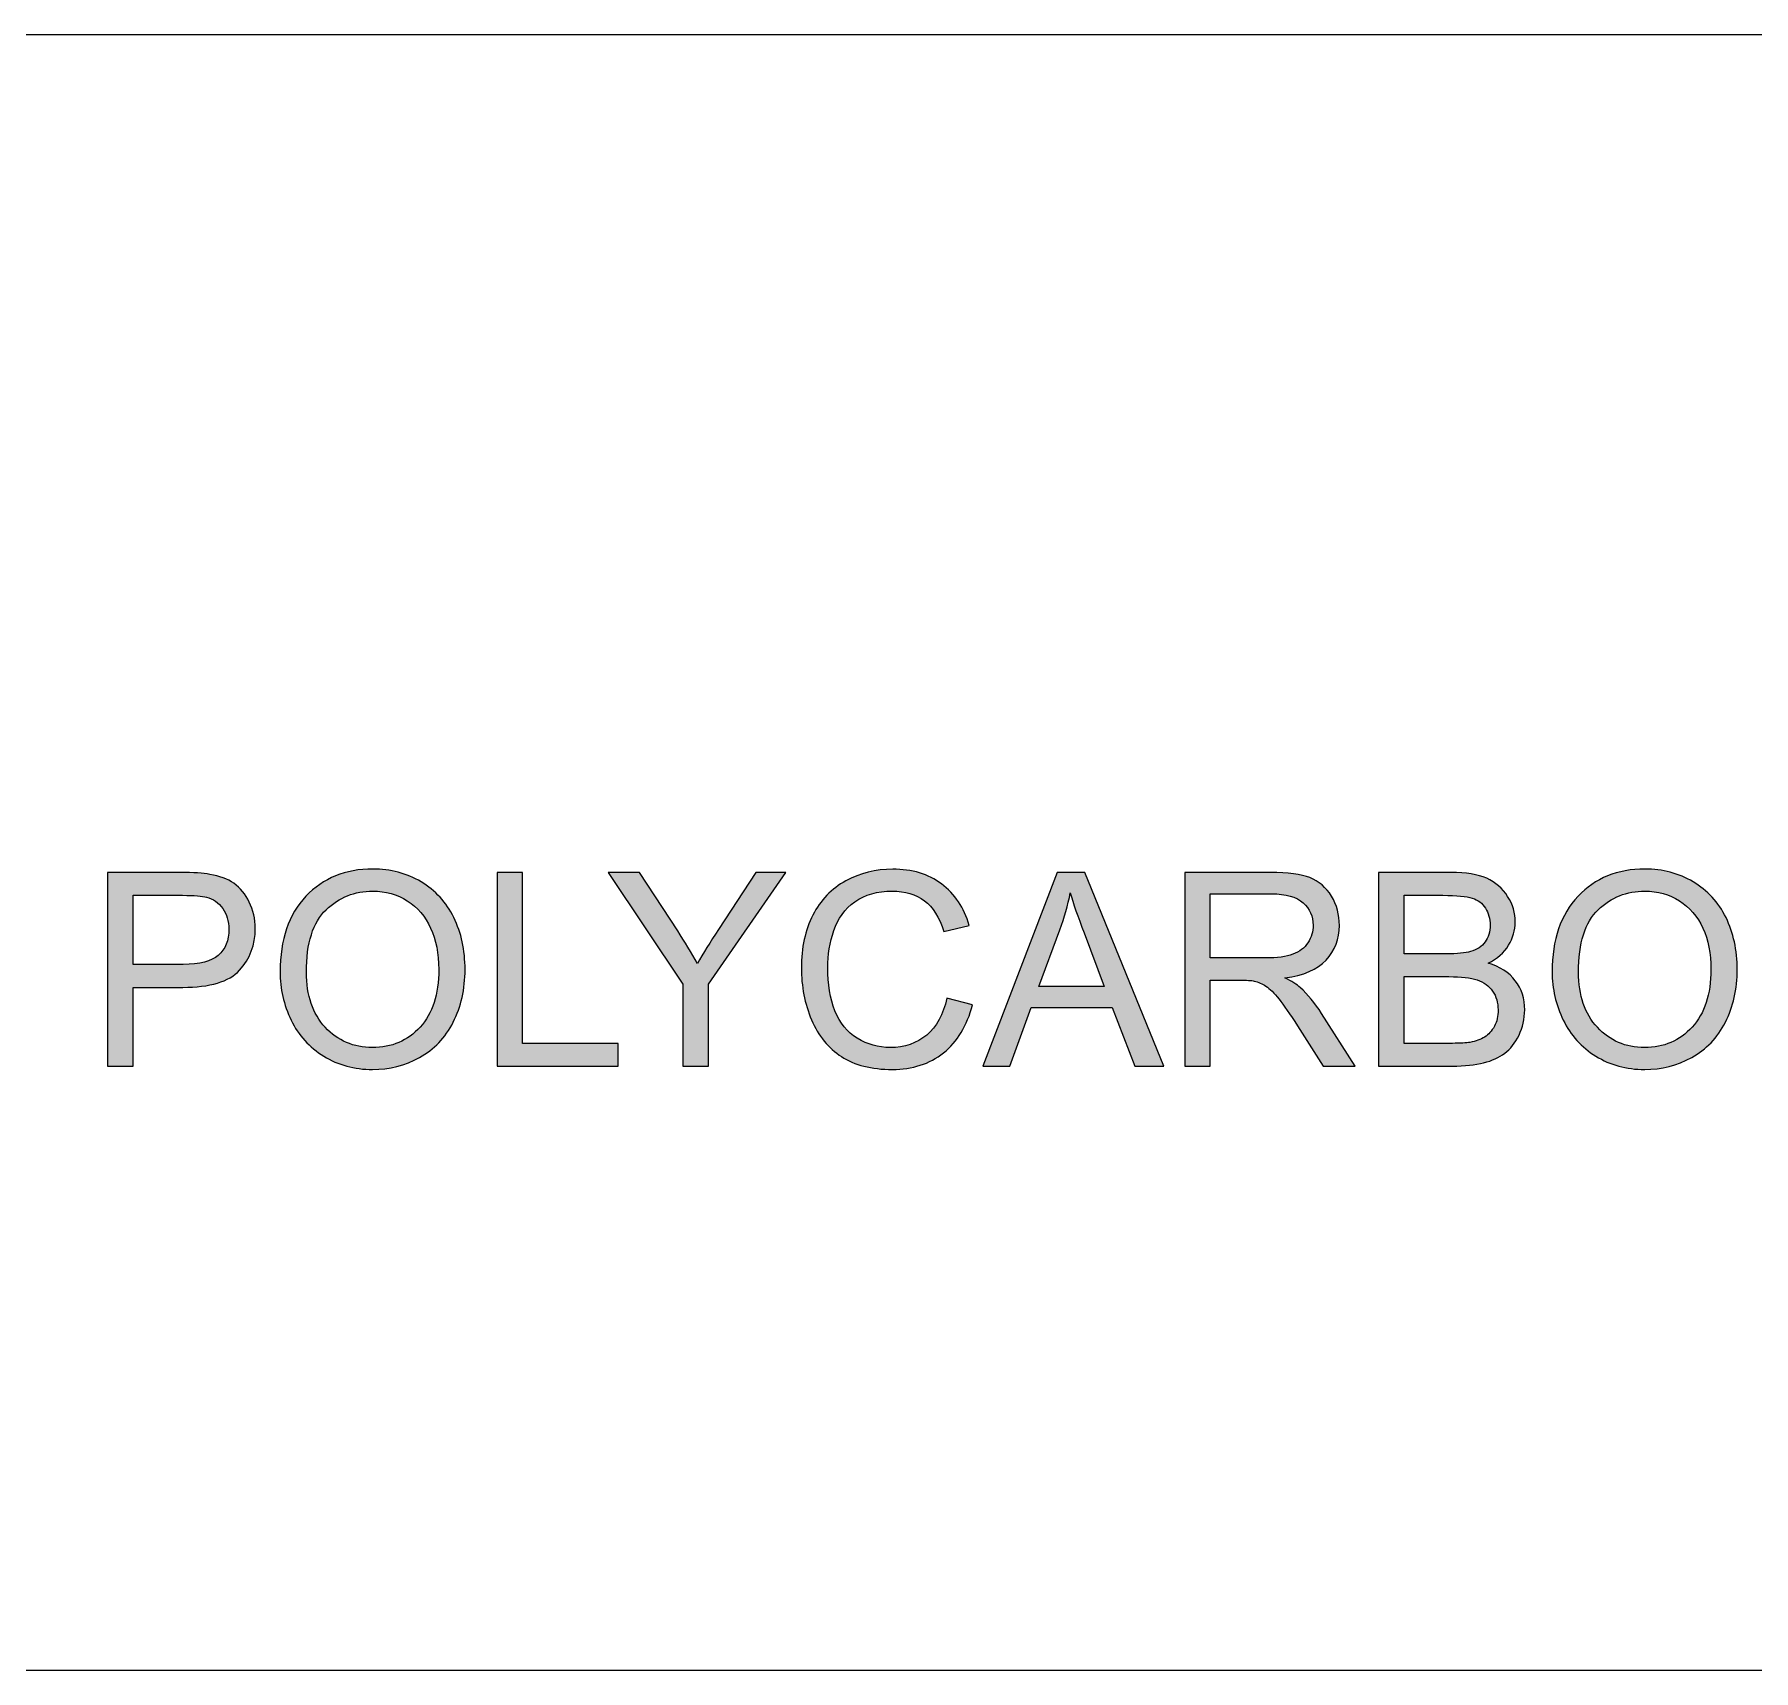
# Model space of a CAD drawing. Header units: inches. Extents: x -6.9 to 58.7, y -33.3 to 13.5.
# Drawn here: x 27.35 to 37.95, y -33.35 to -23.27 of the extents above; entities that cross this region are included whole.
import ezdxf

# ---------------------------------------------------------------- set-up
doc = ezdxf.new("R2010")
doc.units = ezdxf.units.IN
doc.header["$MEASUREMENT"] = 0
doc.layers.add('Layer 1', color=7, linetype='Continuous', lineweight=0)

# ---------------------------------------------------------------- blocks, each defined once
blk = doc.blocks.new('Block_1')
at = {"layer": 'Layer 1', "true_color": 0x000000, "transparency": 33554687}
h = blk.add_hatch(color=18, dxfattribs=at)
h.dxf.hatch_style = 2
edge = h.paths.add_edge_path()
edge.add_spline(control_points=[(27.962, -28.998), (27.962, -28.998), (28.27, -28.998), (28.27, -28.998), (28.372, -28.998), (28.445, -28.979), (28.487, -28.942), (28.53, -28.904), (28.552, -28.85), (28.552, -28.781), (28.552, -28.731), (28.539, -28.689), (28.514, -28.653), (28.489, -28.617), (28.455, -28.594), (28.414, -28.583), (28.388, -28.576), (28.339, -28.572), (28.267, -28.572), (28.267, -28.572), (27.962, -28.572), (27.962, -28.572), (27.962, -28.572), (27.962, -28.998), (27.962, -28.998)], knot_values=[0, 0, 0, 0, 1, 1, 1, 2, 2, 2, 3, 3, 3, 4, 4, 4, 5, 5, 5, 6, 6, 6, 7, 7, 7, 8, 8, 8, 8], degree=3, periodic=0)
edge = h.paths.add_edge_path()
edge.add_spline(control_points=[(27.804, -29.624), (27.804, -29.624), (27.804, -28.431), (27.804, -28.431), (27.804, -28.431), (28.254, -28.431), (28.254, -28.431), (28.333, -28.431), (28.394, -28.435), (28.435, -28.443), (28.494, -28.452), (28.543, -28.471), (28.583, -28.498), (28.622, -28.526), (28.654, -28.564), (28.678, -28.614), (28.702, -28.663), (28.715, -28.717), (28.715, -28.776), (28.715, -28.878), (28.682, -28.964), (28.618, -29.034), (28.553, -29.104), (28.436, -29.139), (28.268, -29.139), (28.268, -29.139), (27.962, -29.139), (27.962, -29.139), (27.962, -29.139), (27.962, -29.624), (27.962, -29.624), (27.962, -29.624), (27.804, -29.624), (27.804, -29.624)], knot_values=[0, 0, 0, 0, 1, 1, 1, 2, 2, 2, 3, 3, 3, 4, 4, 4, 5, 5, 5, 6, 6, 6, 7, 7, 7, 8, 8, 8, 9, 9, 9, 10, 10, 10, 11, 11, 11, 11], degree=3, periodic=0)
h = blk.add_hatch(color=18, dxfattribs=at)
h.dxf.hatch_style = 2
edge = h.paths.add_edge_path()
edge.add_spline(control_points=[(29.03, -29.046), (29.03, -29.189), (29.069, -29.303), (29.146, -29.385), (29.224, -29.468), (29.321, -29.51), (29.437, -29.51), (29.556, -29.51), (29.654, -29.468), (29.731, -29.384), (29.807, -29.301), (29.846, -29.182), (29.846, -29.029), (29.846, -28.931), (29.829, -28.847), (29.796, -28.774), (29.764, -28.702), (29.716, -28.646), (29.652, -28.606), (29.589, -28.566), (29.518, -28.546), (29.44, -28.546), (29.328, -28.546), (29.232, -28.584), (29.151, -28.661), (29.071, -28.738), (29.03, -28.866), (29.03, -29.046)], knot_values=[0, 0, 0, 0, 1, 1, 1, 2, 2, 2, 3, 3, 3, 4, 4, 4, 5, 5, 5, 6, 6, 6, 7, 7, 7, 8, 8, 8, 9, 9, 9, 9], degree=3, periodic=0)
edge = h.paths.add_edge_path()
edge.add_spline(control_points=[(28.868, -29.043), (28.868, -28.845), (28.921, -28.69), (29.027, -28.578), (29.133, -28.466), (29.271, -28.41), (29.439, -28.41), (29.549, -28.41), (29.648, -28.436), (29.737, -28.489), (29.825, -28.542), (29.893, -28.615), (29.939, -28.709), (29.985, -28.803), (30.008, -28.91), (30.008, -29.029), (30.008, -29.15), (29.984, -29.259), (29.935, -29.354), (29.886, -29.45), (29.817, -29.522), (29.728, -29.571), (29.638, -29.62), (29.542, -29.645), (29.438, -29.645), (29.326, -29.645), (29.225, -29.618), (29.137, -29.563), (29.048, -29.509), (28.981, -29.435), (28.936, -29.341), (28.89, -29.247), (28.868, -29.148), (28.868, -29.043)], knot_values=[0, 0, 0, 0, 1, 1, 1, 2, 2, 2, 3, 3, 3, 4, 4, 4, 5, 5, 5, 6, 6, 6, 7, 7, 7, 8, 8, 8, 9, 9, 9, 10, 10, 10, 11, 11, 11, 11], degree=3, periodic=0)
h = blk.add_hatch(color=18, dxfattribs=at)
h.dxf.hatch_style = 2
edge = h.paths.add_edge_path()
edge.add_spline(control_points=[(30.205, -29.624), (30.205, -29.624), (30.205, -28.431), (30.205, -28.431), (30.205, -28.431), (30.363, -28.431), (30.363, -28.431), (30.363, -28.431), (30.363, -29.484), (30.363, -29.484), (30.363, -29.484), (30.951, -29.484), (30.951, -29.484), (30.951, -29.484), (30.951, -29.624), (30.951, -29.624), (30.951, -29.624), (30.205, -29.624), (30.205, -29.624)], knot_values=[0, 0, 0, 0, 1, 1, 1, 2, 2, 2, 3, 3, 3, 4, 4, 4, 5, 5, 5, 6, 6, 6, 6], degree=3, periodic=0)
h = blk.add_hatch(color=18, dxfattribs=at)
h.dxf.hatch_style = 2
edge = h.paths.add_edge_path()
edge.add_spline(control_points=[(31.351, -29.624), (31.351, -29.624), (31.351, -29.119), (31.351, -29.119), (31.351, -29.119), (30.891, -28.431), (30.891, -28.431), (30.891, -28.431), (31.084, -28.431), (31.084, -28.431), (31.084, -28.431), (31.319, -28.791), (31.319, -28.791), (31.362, -28.858), (31.403, -28.926), (31.44, -28.993), (31.476, -28.93), (31.519, -28.86), (31.57, -28.782), (31.57, -28.782), (31.801, -28.431), (31.801, -28.431), (31.801, -28.431), (31.985, -28.431), (31.985, -28.431), (31.985, -28.431), (31.509, -29.119), (31.509, -29.119), (31.509, -29.119), (31.509, -29.624), (31.509, -29.624), (31.509, -29.624), (31.351, -29.624), (31.351, -29.624)], knot_values=[0, 0, 0, 0, 1, 1, 1, 2, 2, 2, 3, 3, 3, 4, 4, 4, 5, 5, 5, 6, 6, 6, 7, 7, 7, 8, 8, 8, 9, 9, 9, 10, 10, 10, 11, 11, 11, 11], degree=3, periodic=0)
h = blk.add_hatch(color=18, dxfattribs=at)
h.dxf.hatch_style = 2
edge = h.paths.add_edge_path()
edge.add_spline(control_points=[(32.978, -29.206), (32.978, -29.206), (33.136, -29.246), (33.136, -29.246), (33.103, -29.376), (33.043, -29.474), (32.957, -29.543), (32.871, -29.611), (32.766, -29.645), (32.642, -29.645), (32.513, -29.645), (32.409, -29.618), (32.328, -29.566), (32.248, -29.514), (32.186, -29.438), (32.144, -29.339), (32.102, -29.239), (32.081, -29.133), (32.081, -29.019), (32.081, -28.895), (32.105, -28.786), (32.152, -28.694), (32.2, -28.601), (32.267, -28.531), (32.355, -28.483), (32.443, -28.435), (32.539, -28.411), (32.644, -28.411), (32.764, -28.411), (32.864, -28.441), (32.945, -28.502), (33.027, -28.563), (33.084, -28.648), (33.116, -28.758), (33.116, -28.758), (32.96, -28.795), (32.96, -28.795), (32.932, -28.708), (32.892, -28.645), (32.84, -28.605), (32.787, -28.566), (32.721, -28.546), (32.641, -28.546), (32.549, -28.546), (32.473, -28.568), (32.411, -28.612), (32.35, -28.656), (32.306, -28.715), (32.281, -28.789), (32.256, -28.863), (32.244, -28.939), (32.244, -29.018), (32.244, -29.119), (32.259, -29.208), (32.288, -29.284), (32.318, -29.359), (32.364, -29.416), (32.426, -29.453), (32.489, -29.491), (32.556, -29.51), (32.629, -29.51), (32.717, -29.51), (32.792, -29.484), (32.854, -29.433), (32.915, -29.382), (32.956, -29.306), (32.978, -29.206)], knot_values=[0, 0, 0, 0, 1, 1, 1, 2, 2, 2, 3, 3, 3, 4, 4, 4, 5, 5, 5, 6, 6, 6, 7, 7, 7, 8, 8, 8, 9, 9, 9, 10, 10, 10, 11, 11, 11, 12, 12, 12, 13, 13, 13, 14, 14, 14, 15, 15, 15, 16, 16, 16, 17, 17, 17, 18, 18, 18, 19, 19, 19, 20, 20, 20, 21, 21, 21, 22, 22, 22, 22], degree=3, periodic=0)
h = blk.add_hatch(color=18, dxfattribs=at)
h.dxf.hatch_style = 2
edge = h.paths.add_edge_path()
edge.add_spline(control_points=[(33.544, -29.134), (33.544, -29.134), (33.948, -29.134), (33.948, -29.134), (33.948, -29.134), (33.824, -28.804), (33.824, -28.804), (33.786, -28.704), (33.757, -28.621), (33.739, -28.557), (33.724, -28.633), (33.702, -28.709), (33.675, -28.784), (33.675, -28.784), (33.544, -29.134), (33.544, -29.134)], knot_values=[0, 0, 0, 0, 1, 1, 1, 2, 2, 2, 3, 3, 3, 4, 4, 4, 5, 5, 5, 5], degree=3, periodic=0)
edge = h.paths.add_edge_path()
edge.add_spline(control_points=[(33.199, -29.624), (33.199, -29.624), (33.658, -28.431), (33.658, -28.431), (33.658, -28.431), (33.828, -28.431), (33.828, -28.431), (33.828, -28.431), (34.316, -29.624), (34.316, -29.624), (34.316, -29.624), (34.136, -29.624), (34.136, -29.624), (34.136, -29.624), (33.997, -29.263), (33.997, -29.263), (33.997, -29.263), (33.498, -29.263), (33.498, -29.263), (33.498, -29.263), (33.367, -29.624), (33.367, -29.624), (33.367, -29.624), (33.199, -29.624), (33.199, -29.624)], knot_values=[0, 0, 0, 0, 1, 1, 1, 2, 2, 2, 3, 3, 3, 4, 4, 4, 5, 5, 5, 6, 6, 6, 7, 7, 7, 8, 8, 8, 8], degree=3, periodic=0)
h = blk.add_hatch(color=18, dxfattribs=at)
h.dxf.hatch_style = 2
edge = h.paths.add_edge_path()
edge.add_spline(control_points=[(34.602, -28.958), (34.602, -28.958), (34.942, -28.958), (34.942, -28.958), (35.014, -28.958), (35.07, -28.95), (35.111, -28.935), (35.152, -28.92), (35.183, -28.897), (35.204, -28.864), (35.225, -28.831), (35.236, -28.795), (35.236, -28.757), (35.236, -28.7), (35.215, -28.654), (35.174, -28.618), (35.133, -28.581), (35.068, -28.563), (34.98, -28.563), (34.98, -28.563), (34.602, -28.563), (34.602, -28.563), (34.602, -28.563), (34.602, -28.958), (34.602, -28.958)], knot_values=[0, 0, 0, 0, 1, 1, 1, 2, 2, 2, 3, 3, 3, 4, 4, 4, 5, 5, 5, 6, 6, 6, 7, 7, 7, 8, 8, 8, 8], degree=3, periodic=0)
edge = h.paths.add_edge_path()
edge.add_spline(control_points=[(34.445, -29.624), (34.445, -29.624), (34.445, -28.431), (34.445, -28.431), (34.445, -28.431), (34.973, -28.431), (34.973, -28.431), (35.08, -28.431), (35.161, -28.442), (35.216, -28.463), (35.271, -28.485), (35.316, -28.523), (35.349, -28.577), (35.382, -28.631), (35.398, -28.691), (35.398, -28.757), (35.398, -28.841), (35.371, -28.913), (35.316, -28.971), (35.261, -29.029), (35.177, -29.066), (35.062, -29.081), (35.104, -29.102), (35.136, -29.121), (35.157, -29.141), (35.204, -29.183), (35.247, -29.236), (35.288, -29.3), (35.288, -29.3), (35.496, -29.624), (35.496, -29.624), (35.496, -29.624), (35.297, -29.624), (35.297, -29.624), (35.297, -29.624), (35.139, -29.376), (35.139, -29.376), (35.093, -29.304), (35.055, -29.25), (35.026, -29.212), (34.996, -29.174), (34.969, -29.147), (34.945, -29.132), (34.922, -29.117), (34.898, -29.106), (34.873, -29.1), (34.855, -29.096), (34.826, -29.095), (34.785, -29.095), (34.785, -29.095), (34.602, -29.095), (34.602, -29.095), (34.602, -29.095), (34.602, -29.624), (34.602, -29.624), (34.602, -29.624), (34.445, -29.624), (34.445, -29.624)], knot_values=[0, 0, 0, 0, 1, 1, 1, 2, 2, 2, 3, 3, 3, 4, 4, 4, 5, 5, 5, 6, 6, 6, 7, 7, 7, 8, 8, 8, 9, 9, 9, 10, 10, 10, 11, 11, 11, 12, 12, 12, 13, 13, 13, 14, 14, 14, 15, 15, 15, 16, 16, 16, 17, 17, 17, 18, 18, 18, 19, 19, 19, 19], degree=3, periodic=0)
h = blk.add_hatch(color=18, dxfattribs=at)
h.dxf.hatch_style = 2
edge = h.paths.add_edge_path()
edge.add_spline(control_points=[(35.797, -29.484), (35.797, -29.484), (36.094, -29.484), (36.094, -29.484), (36.145, -29.484), (36.181, -29.482), (36.202, -29.478), (36.238, -29.471), (36.268, -29.46), (36.293, -29.445), (36.317, -29.43), (36.337, -29.408), (36.353, -29.379), (36.369, -29.35), (36.376, -29.316), (36.376, -29.278), (36.376, -29.234), (36.365, -29.195), (36.342, -29.162), (36.32, -29.13), (36.288, -29.107), (36.247, -29.093), (36.207, -29.08), (36.149, -29.073), (36.073, -29.073), (36.073, -29.073), (35.797, -29.073), (35.797, -29.073), (35.797, -29.073), (35.797, -29.484), (35.797, -29.484)], knot_values=[0, 0, 0, 0, 1, 1, 1, 2, 2, 2, 3, 3, 3, 4, 4, 4, 5, 5, 5, 6, 6, 6, 7, 7, 7, 8, 8, 8, 9, 9, 9, 10, 10, 10, 10], degree=3, periodic=0)
edge = h.paths.add_edge_path()
edge.add_spline(control_points=[(35.797, -28.933), (35.797, -28.933), (36.055, -28.933), (36.055, -28.933), (36.125, -28.933), (36.175, -28.928), (36.206, -28.919), (36.246, -28.907), (36.276, -28.887), (36.296, -28.859), (36.317, -28.832), (36.327, -28.797), (36.327, -28.755), (36.327, -28.716), (36.317, -28.681), (36.298, -28.651), (36.279, -28.62), (36.252, -28.6), (36.217, -28.589), (36.182, -28.578), (36.121, -28.572), (36.035, -28.572), (36.035, -28.572), (35.797, -28.572), (35.797, -28.572), (35.797, -28.572), (35.797, -28.933), (35.797, -28.933)], knot_values=[0, 0, 0, 0, 1, 1, 1, 2, 2, 2, 3, 3, 3, 4, 4, 4, 5, 5, 5, 6, 6, 6, 7, 7, 7, 8, 8, 8, 9, 9, 9, 9], degree=3, periodic=0)
edge = h.paths.add_edge_path()
edge.add_spline(control_points=[(35.639, -29.624), (35.639, -29.624), (35.639, -28.431), (35.639, -28.431), (35.639, -28.431), (36.087, -28.431), (36.087, -28.431), (36.178, -28.431), (36.251, -28.443), (36.306, -28.467), (36.361, -28.492), (36.404, -28.529), (36.435, -28.579), (36.467, -28.629), (36.482, -28.682), (36.482, -28.736), (36.482, -28.787), (36.468, -28.835), (36.441, -28.88), (36.413, -28.926), (36.371, -28.962), (36.315, -28.99), (36.388, -29.011), (36.443, -29.047), (36.482, -29.098), (36.521, -29.149), (36.54, -29.209), (36.54, -29.278), (36.54, -29.334), (36.528, -29.386), (36.505, -29.434), (36.481, -29.482), (36.452, -29.519), (36.417, -29.545), (36.382, -29.571), (36.339, -29.591), (36.287, -29.604), (36.234, -29.618), (36.17, -29.624), (36.094, -29.624), (36.094, -29.624), (35.639, -29.624), (35.639, -29.624)], knot_values=[0, 0, 0, 0, 1, 1, 1, 2, 2, 2, 3, 3, 3, 4, 4, 4, 5, 5, 5, 6, 6, 6, 7, 7, 7, 8, 8, 8, 9, 9, 9, 10, 10, 10, 11, 11, 11, 12, 12, 12, 13, 13, 13, 14, 14, 14, 14], degree=3, periodic=0)
h = blk.add_hatch(color=18, dxfattribs=at)
h.dxf.hatch_style = 2
edge = h.paths.add_edge_path()
edge.add_spline(control_points=[(36.872, -29.046), (36.872, -29.189), (36.911, -29.303), (36.988, -29.385), (37.065, -29.468), (37.162, -29.51), (37.279, -29.51), (37.398, -29.51), (37.496, -29.468), (37.572, -29.384), (37.649, -29.301), (37.688, -29.182), (37.688, -29.029), (37.688, -28.931), (37.671, -28.847), (37.638, -28.774), (37.605, -28.702), (37.557, -28.646), (37.494, -28.606), (37.431, -28.566), (37.36, -28.546), (37.281, -28.546), (37.17, -28.546), (37.073, -28.584), (36.993, -28.661), (36.912, -28.738), (36.872, -28.866), (36.872, -29.046)], knot_values=[0, 0, 0, 0, 1, 1, 1, 2, 2, 2, 3, 3, 3, 4, 4, 4, 5, 5, 5, 6, 6, 6, 7, 7, 7, 8, 8, 8, 9, 9, 9, 9], degree=3, periodic=0)
edge = h.paths.add_edge_path()
edge.add_spline(control_points=[(36.709, -29.043), (36.709, -28.845), (36.762, -28.69), (36.869, -28.578), (36.975, -28.466), (37.112, -28.41), (37.281, -28.41), (37.391, -28.41), (37.49, -28.436), (37.578, -28.489), (37.667, -28.542), (37.734, -28.615), (37.781, -28.709), (37.827, -28.803), (37.85, -28.91), (37.85, -29.029), (37.85, -29.15), (37.826, -29.259), (37.777, -29.354), (37.728, -29.45), (37.659, -29.522), (37.57, -29.571), (37.48, -29.62), (37.383, -29.645), (37.28, -29.645), (37.167, -29.645), (37.067, -29.618), (36.979, -29.563), (36.89, -29.509), (36.823, -29.435), (36.778, -29.341), (36.732, -29.247), (36.709, -29.148), (36.709, -29.043)], knot_values=[0, 0, 0, 0, 1, 1, 1, 2, 2, 2, 3, 3, 3, 4, 4, 4, 5, 5, 5, 6, 6, 6, 7, 7, 7, 8, 8, 8, 9, 9, 9, 10, 10, 10, 11, 11, 11, 11], degree=3, periodic=0)
at = {"layer": 'Layer 1'}
for points, knots in [([(27.804, -29.624), (27.804, -29.624), (27.804, -28.431), (27.804, -28.431), (27.804, -28.431), (28.254, -28.431), (28.254, -28.431), (28.333, -28.431), (28.394, -28.435), (28.435, -28.443), (28.494, -28.452), (28.543, -28.471), (28.583, -28.498), (28.622, -28.526), (28.654, -28.564), (28.678, -28.614), (28.702, -28.663), (28.715, -28.717), (28.715, -28.776), (28.715, -28.878), (28.682, -28.964), (28.618, -29.034), (28.553, -29.104), (28.436, -29.139), (28.268, -29.139), (28.268, -29.139), (27.962, -29.139), (27.962, -29.139), (27.962, -29.139), (27.962, -29.624), (27.962, -29.624), (27.962, -29.624), (27.804, -29.624), (27.804, -29.624)], [0, 0, 0, 0, 1, 1, 1, 2, 2, 2, 3, 3, 3, 4, 4, 4, 5, 5, 5, 6, 6, 6, 7, 7, 7, 8, 8, 8, 9, 9, 9, 10, 10, 10, 11, 11, 11, 11]), ([(28.868, -29.043), (28.868, -28.845), (28.921, -28.69), (29.027, -28.578), (29.133, -28.466), (29.271, -28.41), (29.439, -28.41), (29.549, -28.41), (29.648, -28.436), (29.737, -28.489), (29.825, -28.542), (29.893, -28.615), (29.939, -28.709), (29.985, -28.803), (30.008, -28.91), (30.008, -29.029), (30.008, -29.15), (29.984, -29.259), (29.935, -29.354), (29.886, -29.45), (29.817, -29.522), (29.728, -29.571), (29.638, -29.62), (29.542, -29.645), (29.438, -29.645), (29.326, -29.645), (29.225, -29.618), (29.137, -29.563), (29.048, -29.509), (28.981, -29.435), (28.936, -29.341), (28.89, -29.247), (28.868, -29.148), (28.868, -29.043)], [0, 0, 0, 0, 1, 1, 1, 2, 2, 2, 3, 3, 3, 4, 4, 4, 5, 5, 5, 6, 6, 6, 7, 7, 7, 8, 8, 8, 9, 9, 9, 10, 10, 10, 11, 11, 11, 11]), ([(30.205, -29.624), (30.205, -29.624), (30.205, -28.431), (30.205, -28.431), (30.205, -28.431), (30.363, -28.431), (30.363, -28.431), (30.363, -28.431), (30.363, -29.484), (30.363, -29.484), (30.363, -29.484), (30.951, -29.484), (30.951, -29.484), (30.951, -29.484), (30.951, -29.624), (30.951, -29.624), (30.951, -29.624), (30.205, -29.624), (30.205, -29.624)], [0, 0, 0, 0, 1, 1, 1, 2, 2, 2, 3, 3, 3, 4, 4, 4, 5, 5, 5, 6, 6, 6, 6]), ([(31.351, -29.624), (31.351, -29.624), (31.351, -29.119), (31.351, -29.119), (31.351, -29.119), (30.891, -28.431), (30.891, -28.431), (30.891, -28.431), (31.084, -28.431), (31.084, -28.431), (31.084, -28.431), (31.319, -28.791), (31.319, -28.791), (31.362, -28.858), (31.403, -28.926), (31.44, -28.993), (31.476, -28.93), (31.519, -28.86), (31.57, -28.782), (31.57, -28.782), (31.801, -28.431), (31.801, -28.431), (31.801, -28.431), (31.985, -28.431), (31.985, -28.431), (31.985, -28.431), (31.509, -29.119), (31.509, -29.119), (31.509, -29.119), (31.509, -29.624), (31.509, -29.624), (31.509, -29.624), (31.351, -29.624), (31.351, -29.624)], [0, 0, 0, 0, 1, 1, 1, 2, 2, 2, 3, 3, 3, 4, 4, 4, 5, 5, 5, 6, 6, 6, 7, 7, 7, 8, 8, 8, 9, 9, 9, 10, 10, 10, 11, 11, 11, 11]), ([(32.978, -29.206), (32.978, -29.206), (33.136, -29.246), (33.136, -29.246), (33.103, -29.376), (33.043, -29.474), (32.957, -29.543), (32.871, -29.611), (32.766, -29.645), (32.642, -29.645), (32.513, -29.645), (32.409, -29.618), (32.328, -29.566), (32.248, -29.514), (32.186, -29.438), (32.144, -29.339), (32.102, -29.239), (32.081, -29.133), (32.081, -29.019), (32.081, -28.895), (32.105, -28.786), (32.152, -28.694), (32.2, -28.601), (32.267, -28.531), (32.355, -28.483), (32.443, -28.435), (32.539, -28.411), (32.644, -28.411), (32.764, -28.411), (32.864, -28.441), (32.945, -28.502), (33.027, -28.563), (33.084, -28.648), (33.116, -28.758), (33.116, -28.758), (32.96, -28.795), (32.96, -28.795), (32.932, -28.708), (32.892, -28.645), (32.84, -28.605), (32.787, -28.566), (32.721, -28.546), (32.641, -28.546), (32.549, -28.546), (32.473, -28.568), (32.411, -28.612), (32.35, -28.656), (32.306, -28.715), (32.281, -28.789), (32.256, -28.863), (32.244, -28.939), (32.244, -29.018), (32.244, -29.119), (32.259, -29.208), (32.288, -29.284), (32.318, -29.359), (32.364, -29.416), (32.426, -29.453), (32.489, -29.491), (32.556, -29.51), (32.629, -29.51), (32.717, -29.51), (32.792, -29.484), (32.854, -29.433), (32.915, -29.382), (32.956, -29.306), (32.978, -29.206)], [0, 0, 0, 0, 1, 1, 1, 2, 2, 2, 3, 3, 3, 4, 4, 4, 5, 5, 5, 6, 6, 6, 7, 7, 7, 8, 8, 8, 9, 9, 9, 10, 10, 10, 11, 11, 11, 12, 12, 12, 13, 13, 13, 14, 14, 14, 15, 15, 15, 16, 16, 16, 17, 17, 17, 18, 18, 18, 19, 19, 19, 20, 20, 20, 21, 21, 21, 22, 22, 22, 22]), ([(33.199, -29.624), (33.199, -29.624), (33.658, -28.431), (33.658, -28.431), (33.658, -28.431), (33.828, -28.431), (33.828, -28.431), (33.828, -28.431), (34.316, -29.624), (34.316, -29.624), (34.316, -29.624), (34.136, -29.624), (34.136, -29.624), (34.136, -29.624), (33.997, -29.263), (33.997, -29.263), (33.997, -29.263), (33.498, -29.263), (33.498, -29.263), (33.498, -29.263), (33.367, -29.624), (33.367, -29.624), (33.367, -29.624), (33.199, -29.624), (33.199, -29.624)], [0, 0, 0, 0, 1, 1, 1, 2, 2, 2, 3, 3, 3, 4, 4, 4, 5, 5, 5, 6, 6, 6, 7, 7, 7, 8, 8, 8, 8]), ([(34.445, -29.624), (34.445, -29.624), (34.445, -28.431), (34.445, -28.431), (34.445, -28.431), (34.973, -28.431), (34.973, -28.431), (35.08, -28.431), (35.161, -28.442), (35.216, -28.463), (35.271, -28.485), (35.316, -28.523), (35.349, -28.577), (35.382, -28.631), (35.398, -28.691), (35.398, -28.757), (35.398, -28.841), (35.371, -28.913), (35.316, -28.971), (35.261, -29.029), (35.177, -29.066), (35.062, -29.081), (35.104, -29.102), (35.136, -29.121), (35.157, -29.141), (35.204, -29.183), (35.247, -29.236), (35.288, -29.3), (35.288, -29.3), (35.496, -29.624), (35.496, -29.624), (35.496, -29.624), (35.297, -29.624), (35.297, -29.624), (35.297, -29.624), (35.139, -29.376), (35.139, -29.376), (35.093, -29.304), (35.055, -29.25), (35.026, -29.212), (34.996, -29.174), (34.969, -29.147), (34.945, -29.132), (34.922, -29.117), (34.898, -29.106), (34.873, -29.1), (34.855, -29.096), (34.826, -29.095), (34.785, -29.095), (34.785, -29.095), (34.602, -29.095), (34.602, -29.095), (34.602, -29.095), (34.602, -29.624), (34.602, -29.624), (34.602, -29.624), (34.445, -29.624), (34.445, -29.624)], [0, 0, 0, 0, 1, 1, 1, 2, 2, 2, 3, 3, 3, 4, 4, 4, 5, 5, 5, 6, 6, 6, 7, 7, 7, 8, 8, 8, 9, 9, 9, 10, 10, 10, 11, 11, 11, 12, 12, 12, 13, 13, 13, 14, 14, 14, 15, 15, 15, 16, 16, 16, 17, 17, 17, 18, 18, 18, 19, 19, 19, 19]), ([(35.639, -29.624), (35.639, -29.624), (35.639, -28.431), (35.639, -28.431), (35.639, -28.431), (36.087, -28.431), (36.087, -28.431), (36.178, -28.431), (36.251, -28.443), (36.306, -28.467), (36.361, -28.492), (36.404, -28.529), (36.435, -28.579), (36.467, -28.629), (36.482, -28.682), (36.482, -28.736), (36.482, -28.787), (36.468, -28.835), (36.441, -28.88), (36.413, -28.926), (36.371, -28.962), (36.315, -28.99), (36.388, -29.011), (36.443, -29.047), (36.482, -29.098), (36.521, -29.149), (36.54, -29.209), (36.54, -29.278), (36.54, -29.334), (36.528, -29.386), (36.505, -29.434), (36.481, -29.482), (36.452, -29.519), (36.417, -29.545), (36.382, -29.571), (36.339, -29.591), (36.287, -29.604), (36.234, -29.618), (36.17, -29.624), (36.094, -29.624), (36.094, -29.624), (35.639, -29.624), (35.639, -29.624)], [0, 0, 0, 0, 1, 1, 1, 2, 2, 2, 3, 3, 3, 4, 4, 4, 5, 5, 5, 6, 6, 6, 7, 7, 7, 8, 8, 8, 9, 9, 9, 10, 10, 10, 11, 11, 11, 12, 12, 12, 13, 13, 13, 14, 14, 14, 14]), ([(36.709, -29.043), (36.709, -28.845), (36.762, -28.69), (36.869, -28.578), (36.975, -28.466), (37.112, -28.41), (37.281, -28.41), (37.391, -28.41), (37.49, -28.436), (37.578, -28.489), (37.667, -28.542), (37.734, -28.615), (37.781, -28.709), (37.827, -28.803), (37.85, -28.91), (37.85, -29.029), (37.85, -29.15), (37.826, -29.259), (37.777, -29.354), (37.728, -29.45), (37.659, -29.522), (37.57, -29.571), (37.48, -29.62), (37.383, -29.645), (37.28, -29.645), (37.167, -29.645), (37.067, -29.618), (36.979, -29.563), (36.89, -29.509), (36.823, -29.435), (36.778, -29.341), (36.732, -29.247), (36.709, -29.148), (36.709, -29.043)], [0, 0, 0, 0, 1, 1, 1, 2, 2, 2, 3, 3, 3, 4, 4, 4, 5, 5, 5, 6, 6, 6, 7, 7, 7, 8, 8, 8, 9, 9, 9, 10, 10, 10, 11, 11, 11, 11]), ([(27.962, -28.998), (27.962, -28.998), (28.27, -28.998), (28.27, -28.998), (28.372, -28.998), (28.445, -28.979), (28.487, -28.942), (28.53, -28.904), (28.552, -28.85), (28.552, -28.781), (28.552, -28.731), (28.539, -28.689), (28.514, -28.653), (28.489, -28.617), (28.455, -28.594), (28.414, -28.583), (28.388, -28.576), (28.339, -28.572), (28.267, -28.572), (28.267, -28.572), (27.962, -28.572), (27.962, -28.572), (27.962, -28.572), (27.962, -28.998), (27.962, -28.998)], [0, 0, 0, 0, 1, 1, 1, 2, 2, 2, 3, 3, 3, 4, 4, 4, 5, 5, 5, 6, 6, 6, 7, 7, 7, 8, 8, 8, 8]), ([(29.03, -29.046), (29.03, -29.189), (29.069, -29.303), (29.146, -29.385), (29.224, -29.468), (29.321, -29.51), (29.437, -29.51), (29.556, -29.51), (29.654, -29.468), (29.731, -29.384), (29.807, -29.301), (29.846, -29.182), (29.846, -29.029), (29.846, -28.931), (29.829, -28.847), (29.796, -28.774), (29.764, -28.702), (29.716, -28.646), (29.652, -28.606), (29.589, -28.566), (29.518, -28.546), (29.44, -28.546), (29.328, -28.546), (29.232, -28.584), (29.151, -28.661), (29.071, -28.738), (29.03, -28.866), (29.03, -29.046)], [0, 0, 0, 0, 1, 1, 1, 2, 2, 2, 3, 3, 3, 4, 4, 4, 5, 5, 5, 6, 6, 6, 7, 7, 7, 8, 8, 8, 9, 9, 9, 9]), ([(33.544, -29.134), (33.544, -29.134), (33.948, -29.134), (33.948, -29.134), (33.948, -29.134), (33.824, -28.804), (33.824, -28.804), (33.786, -28.704), (33.757, -28.621), (33.739, -28.557), (33.724, -28.633), (33.702, -28.709), (33.675, -28.784), (33.675, -28.784), (33.544, -29.134), (33.544, -29.134)], [0, 0, 0, 0, 1, 1, 1, 2, 2, 2, 3, 3, 3, 4, 4, 4, 5, 5, 5, 5]), ([(34.602, -28.958), (34.602, -28.958), (34.942, -28.958), (34.942, -28.958), (35.014, -28.958), (35.07, -28.95), (35.111, -28.935), (35.152, -28.92), (35.183, -28.897), (35.204, -28.864), (35.225, -28.831), (35.236, -28.795), (35.236, -28.757), (35.236, -28.7), (35.215, -28.654), (35.174, -28.618), (35.133, -28.581), (35.068, -28.563), (34.98, -28.563), (34.98, -28.563), (34.602, -28.563), (34.602, -28.563), (34.602, -28.563), (34.602, -28.958), (34.602, -28.958)], [0, 0, 0, 0, 1, 1, 1, 2, 2, 2, 3, 3, 3, 4, 4, 4, 5, 5, 5, 6, 6, 6, 7, 7, 7, 8, 8, 8, 8]), ([(35.797, -28.933), (35.797, -28.933), (36.055, -28.933), (36.055, -28.933), (36.125, -28.933), (36.175, -28.928), (36.206, -28.919), (36.246, -28.907), (36.276, -28.887), (36.296, -28.859), (36.317, -28.832), (36.327, -28.797), (36.327, -28.755), (36.327, -28.716), (36.317, -28.681), (36.298, -28.651), (36.279, -28.62), (36.252, -28.6), (36.217, -28.589), (36.182, -28.578), (36.121, -28.572), (36.035, -28.572), (36.035, -28.572), (35.797, -28.572), (35.797, -28.572), (35.797, -28.572), (35.797, -28.933), (35.797, -28.933)], [0, 0, 0, 0, 1, 1, 1, 2, 2, 2, 3, 3, 3, 4, 4, 4, 5, 5, 5, 6, 6, 6, 7, 7, 7, 8, 8, 8, 9, 9, 9, 9]), ([(36.872, -29.046), (36.872, -29.189), (36.911, -29.303), (36.988, -29.385), (37.065, -29.468), (37.162, -29.51), (37.279, -29.51), (37.398, -29.51), (37.496, -29.468), (37.572, -29.384), (37.649, -29.301), (37.688, -29.182), (37.688, -29.029), (37.688, -28.931), (37.671, -28.847), (37.638, -28.774), (37.605, -28.702), (37.557, -28.646), (37.494, -28.606), (37.431, -28.566), (37.36, -28.546), (37.281, -28.546), (37.17, -28.546), (37.073, -28.584), (36.993, -28.661), (36.912, -28.738), (36.872, -28.866), (36.872, -29.046)], [0, 0, 0, 0, 1, 1, 1, 2, 2, 2, 3, 3, 3, 4, 4, 4, 5, 5, 5, 6, 6, 6, 7, 7, 7, 8, 8, 8, 9, 9, 9, 9]), ([(35.797, -29.484), (35.797, -29.484), (36.094, -29.484), (36.094, -29.484), (36.145, -29.484), (36.181, -29.482), (36.202, -29.478), (36.238, -29.471), (36.268, -29.46), (36.293, -29.445), (36.317, -29.43), (36.337, -29.408), (36.353, -29.379), (36.369, -29.35), (36.376, -29.316), (36.376, -29.278), (36.376, -29.234), (36.365, -29.195), (36.342, -29.162), (36.32, -29.13), (36.288, -29.107), (36.247, -29.093), (36.207, -29.08), (36.149, -29.073), (36.073, -29.073), (36.073, -29.073), (35.797, -29.073), (35.797, -29.073), (35.797, -29.073), (35.797, -29.484), (35.797, -29.484)], [0, 0, 0, 0, 1, 1, 1, 2, 2, 2, 3, 3, 3, 4, 4, 4, 5, 5, 5, 6, 6, 6, 7, 7, 7, 8, 8, 8, 9, 9, 9, 10, 10, 10, 10])]:
    blk.add_open_spline(points, degree=3, knots=knots, dxfattribs=at)
blk = doc.blocks.new('Block_0')
at = {"layer": 'Layer 1'}
blk.add_blockref('Block_1', (0, 0), dxfattribs=at)

msp = doc.modelspace()

# ---------------------------------------------------------------- linework, layer by layer
at = {"layer": 'Layer 1', "color": 18, "lineweight": 5, "true_color": 0x000000}
msp.add_lwpolyline([(58.718, -33.349), (-6.869, -33.349), (-6.869, -23.268), (58.718, -23.268)], close=True, dxfattribs=at)

# ---------------------------------------------------------------- block references
at = {"layer": 'Layer 1'}
msp.add_blockref('Block_0', (0, 0), dxfattribs=at)

doc.saveas('drawing.dxf')
